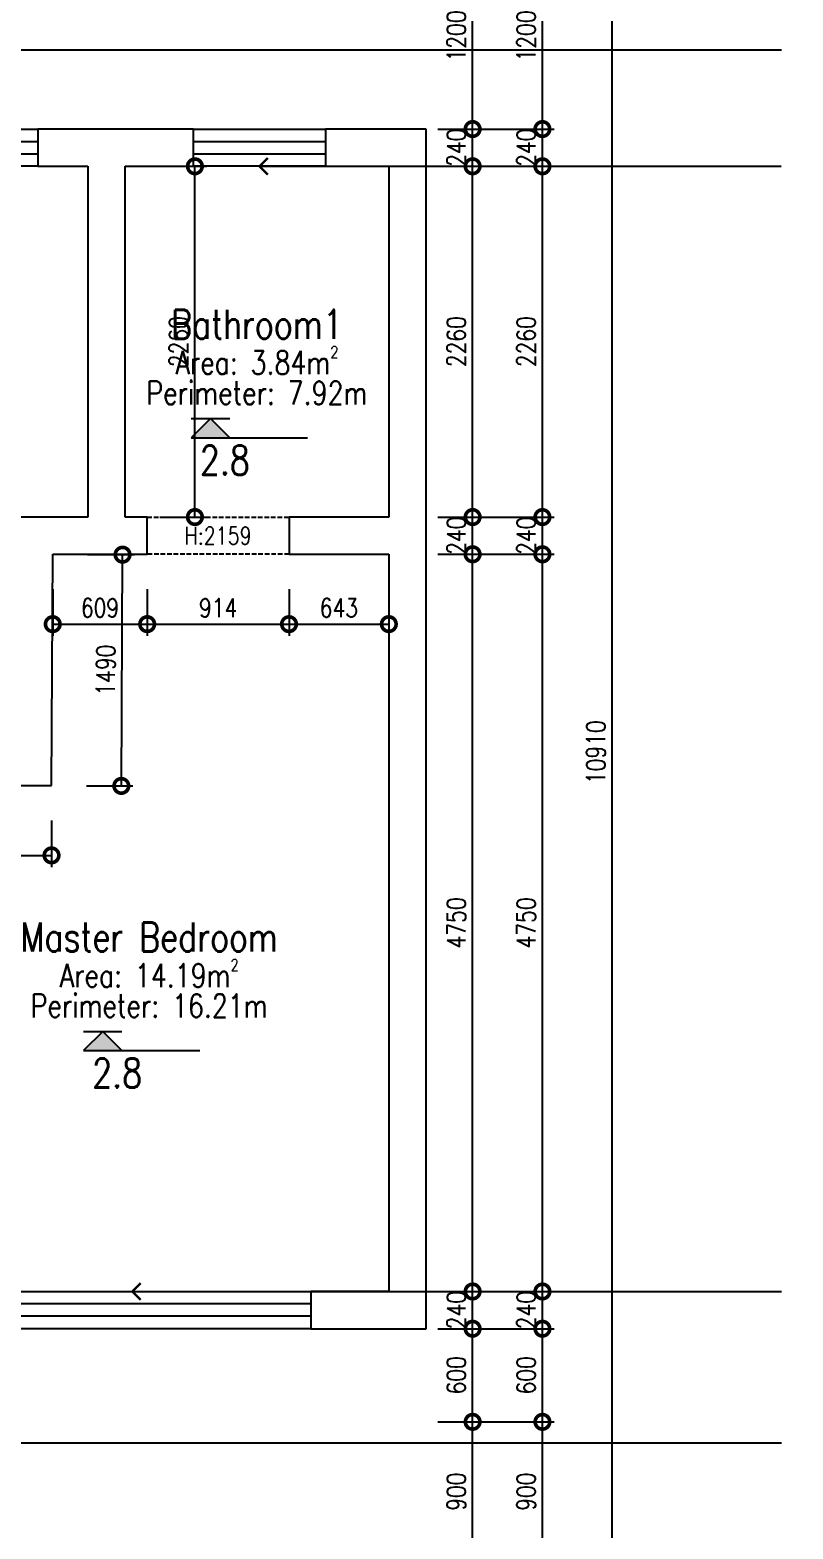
# Model space of a CAD drawing. Header units: millimetres. Extents: x 0 to 211505, y 0 to 22276.
# Drawn here: x 19382 to 24301, y 7707 to 17366 of the extents above; entities that cross this region are included whole.
import ezdxf
from ezdxf import colors
from ezdxf.entities.mleader import LeaderData, LeaderLine
from ezdxf.enums import TextEntityAlignment as Align
from ezdxf.math import Vec2, Vec3

# ---------------------------------------------------------------- set-up
doc = ezdxf.new("R2010")
doc.units = ezdxf.units.MM
doc.linetypes.add('DASHED_JURAN', pattern=[3.75, 2.5, -1.25])
doc.linetypes.add('HIDDEN_JURAN', pattern=[1.4, 1, -0.4])
for name, color, linetype in [('P-墙体', 160, 'Continuous'), ('P-墙洞', 14, 'HIDDEN_JURAN'), ('P-房间名', 2, 'Continuous'), ('P-房间属性', 2, 'Continuous'), ('P-标注', 44, 'Continuous'), ('P-标高', 1, 'Continuous'), ('P-玻璃窗', 136, 'Continuous'), ('V-文字', 50, 'Continuous')]:
    doc.layers.add(name, color=color, linetype=linetype)
doc.styles.add('标准', font='simplex.shx', dxfattribs={"width": 0.8, "bigfont": 'gbcbig.shx'})
doc.dimstyles.new('sjj_1-075', dxfattribs={"dimscale": 75, "dimtxt": 1.6, "dimasz": 2.5, "dimexe": 1, "dimexo": 1, "dimgap": 0.6, "dimtad": 1, "dimdec": 0, "dimzin": 12, "dimdsep": 46, "dimtxsty": '标准', "dimblk": 'DOTSMALL', "dimblk1": 'DOTSMALL', "dimblk2": 'DOTSMALL', "dimcen": 0.125, "dimclrd": 3, "dimclre": 3, "dimclrt": 14, "dimadec": 0, "dimazin": 0, "dimtfac": 1, "dimtdec": 0, "dimtix": 1, "dimtmove": 2, "dimatfit": 3, "dimldrblk": 'DOTSMALL', "dimfxl": 6, "dimfxlon": 1, "dimtvp": 1, "dimtolj": 1, "dimtzin": 0, "dimarcsym": 0})

# ---------------------------------------------------------------- blocks, each defined once
blk = doc.blocks.new('_DotSmall')
at = {"color": 0, "linetype": 'ByBlock', "const_width": 0.5}
blk.add_lwpolyline([(-0.0625, 0, 1), (0.0625, 0, 1)], format="xyb", close=True, dxfattribs=at)
blk = doc.blocks.new('*D1279')
at = {"layer": 'DEFPOINTS', "color": 0}
for p in [(22685.4, 18167.8), (23135.4, 18167.8), (22685.4, 7257.8)]:
    blk.add_point(p, dxfattribs=at)
at = {"layer": 'P-标注', "color": 3, "lineweight": -2}
for p, q in [((22760.4, 18167.8), (23210.4, 18167.8)), ((23135.4, 7257.8), (23135.4, 18167.8)), ((22760.4, 7257.8), (23210.4, 7257.8))]:
    blk.add_line(p, q, dxfattribs=at)
at = {"layer": 'P-标注', "color": 3, "lineweight": -2, "xscale": 187.5, "yscale": 187.5, "zscale": 187.5}
for p, rotation in [((23135.4, 18167.8), 89.99998127603168), ((23135.4, 7257.8), 269.9999812760316)]:
    blk.add_blockref('_DotSmall', p, dxfattribs=dict(at, rotation=rotation))
at = {"layer": 'P-标注', "color": 14, "insert": (23030.4, 12712.8), "char_height": 120, "attachment_point": 5, "rotation": 89.99998, "style": '标准'}
blk.add_mtext('\\A1;10910', dxfattribs=at)
blk = doc.blocks.new('*D1299')
at = {"layer": 'DEFPOINTS', "color": 0}
for p in [(22235.4, 8397.8), (22685.4, 8397.8), (22235.4, 7497.8)]:
    blk.add_point(p, dxfattribs=at)
at = {"layer": 'P-标注', "color": 3, "lineweight": -2}
for p, q in [((22310.4, 8397.8), (22760.4, 8397.8)), ((22685.4, 7497.8), (22685.4, 8397.8)), ((22310.4, 7497.8), (22760.4, 7497.8))]:
    blk.add_line(p, q, dxfattribs=at)
at = {"layer": 'P-标注', "color": 3, "lineweight": -2, "xscale": 187.5, "yscale": 187.5, "zscale": 187.5}
for p, rotation in [((22685.4, 8397.8), 89.99998127603176), ((22685.4, 7497.8), 269.9999812760317)]:
    blk.add_blockref('_DotSmall', p, dxfattribs=dict(at, rotation=rotation))
at = {"layer": 'P-标注', "color": 14, "insert": (22580.4, 7947.8), "char_height": 120, "attachment_point": 5, "rotation": 89.99998, "style": '标准'}
blk.add_mtext('\\A1;900', dxfattribs=at)
blk = doc.blocks.new('*D1300')
at = {"layer": 'DEFPOINTS', "color": 0}
for p in [(22235.4, 8997.8), (22685.4, 8997.8), (22235.4, 8397.8)]:
    blk.add_point(p, dxfattribs=at)
at = {"layer": 'P-标注', "color": 3, "lineweight": -2}
for p, q in [((22310.4, 8997.8), (22760.4, 8997.8)), ((22685.4, 8397.8), (22685.4, 8997.8)), ((22310.4, 8397.8), (22760.4, 8397.8))]:
    blk.add_line(p, q, dxfattribs=at)
at = {"layer": 'P-标注', "color": 3, "lineweight": -2, "xscale": 187.5, "yscale": 187.5, "zscale": 187.5}
for p, rotation in [((22685.4, 8997.8), 89.99998127603176), ((22685.4, 8397.8), 269.9999812760317)]:
    blk.add_blockref('_DotSmall', p, dxfattribs=dict(at, rotation=rotation))
at = {"layer": 'P-标注', "color": 14, "insert": (22580.4, 8697.8), "char_height": 120, "attachment_point": 5, "rotation": 89.99998, "style": '标准'}
blk.add_mtext('\\A1;600', dxfattribs=at)
blk = doc.blocks.new('*D1301')
at = {"layer": 'DEFPOINTS', "color": 0}
for p in [(22235.4, 9237.8), (22685.4, 9237.8), (22235.4, 8997.8)]:
    blk.add_point(p, dxfattribs=at)
at = {"layer": 'P-标注', "color": 3, "lineweight": -2}
for p, q in [((22310.4, 9237.8), (22760.4, 9237.8)), ((22685.4, 8997.8), (22685.4, 9237.8)), ((22310.4, 8997.8), (22760.4, 8997.8))]:
    blk.add_line(p, q, dxfattribs=at)
at = {"layer": 'P-标注', "color": 3, "lineweight": -2, "xscale": 187.5, "yscale": 187.5, "zscale": 187.5}
for p, rotation in [((22685.4, 9237.8), 269.999981276032), ((22685.4, 8997.8), 89.99998127603195)]:
    blk.add_blockref('_DotSmall', p, dxfattribs=dict(at, rotation=rotation))
at = {"layer": 'P-标注', "color": 14, "insert": (22580.4, 9117.8), "char_height": 120, "attachment_point": 5, "rotation": 89.99998, "style": '标准'}
blk.add_mtext('\\A1;240', dxfattribs=at)
blk = doc.blocks.new('*D1302')
at = {"layer": 'DEFPOINTS', "color": 0}
for p in [(22235.4, 13987.8), (22685.4, 13987.8), (22235.4, 9237.8)]:
    blk.add_point(p, dxfattribs=at)
at = {"layer": 'P-标注', "color": 3, "lineweight": -2}
for p, q in [((22310.4, 13987.8), (22760.4, 13987.8)), ((22685.4, 9237.8), (22685.4, 13987.8)), ((22310.4, 9237.8), (22760.4, 9237.8))]:
    blk.add_line(p, q, dxfattribs=at)
at = {"layer": 'P-标注', "color": 3, "lineweight": -2, "xscale": 187.5, "yscale": 187.5, "zscale": 187.5}
for p, rotation in [((22685.4, 13987.8), 89.99998127603163), ((22685.4, 9237.8), 269.9999812760316)]:
    blk.add_blockref('_DotSmall', p, dxfattribs=dict(at, rotation=rotation))
at = {"layer": 'P-标注', "color": 14, "insert": (22580.4, 11612.8), "char_height": 120, "attachment_point": 5, "rotation": 89.99998, "style": '标准'}
blk.add_mtext('\\A1;4750', dxfattribs=at)
blk = doc.blocks.new('*D1303')
at = {"layer": 'DEFPOINTS', "color": 0}
for p in [(22235.4, 14227.8), (22685.4, 14227.8), (22235.4, 13987.8)]:
    blk.add_point(p, dxfattribs=at)
at = {"layer": 'P-标注', "color": 3, "lineweight": -2}
for p, q in [((22310.4, 14227.8), (22760.4, 14227.8)), ((22685.4, 13987.8), (22685.4, 14227.8)), ((22310.4, 13987.8), (22760.4, 13987.8))]:
    blk.add_line(p, q, dxfattribs=at)
at = {"layer": 'P-标注', "color": 3, "lineweight": -2, "xscale": 187.5, "yscale": 187.5, "zscale": 187.5}
for p, rotation in [((22685.4, 14227.8), 269.999981276032), ((22685.4, 13987.8), 89.99998127603195)]:
    blk.add_blockref('_DotSmall', p, dxfattribs=dict(at, rotation=rotation))
at = {"layer": 'P-标注', "color": 14, "insert": (22580.4, 14107.8), "char_height": 120, "attachment_point": 5, "rotation": 89.99998, "style": '标准'}
blk.add_mtext('\\A1;240', dxfattribs=at)
blk = doc.blocks.new('*D1304')
at = {"layer": 'DEFPOINTS', "color": 0}
for p in [(22235.4, 16487.8), (22685.4, 16487.8), (22235.4, 14227.8)]:
    blk.add_point(p, dxfattribs=at)
at = {"layer": 'P-标注', "color": 3, "lineweight": -2}
for p, q in [((22310.4, 16487.8), (22760.4, 16487.8)), ((22685.4, 14227.8), (22685.4, 16487.8)), ((22310.4, 14227.8), (22760.4, 14227.8))]:
    blk.add_line(p, q, dxfattribs=at)
at = {"layer": 'P-标注', "color": 3, "lineweight": -2, "xscale": 187.5, "yscale": 187.5, "zscale": 187.5}
for p, rotation in [((22685.4, 16487.8), 89.99998127603163), ((22685.4, 14227.8), 269.9999812760316)]:
    blk.add_blockref('_DotSmall', p, dxfattribs=dict(at, rotation=rotation))
at = {"layer": 'P-标注', "color": 14, "insert": (22580.4, 15357.8), "char_height": 120, "attachment_point": 5, "rotation": 89.99998, "style": '标准'}
blk.add_mtext('\\A1;2260', dxfattribs=at)
blk = doc.blocks.new('*D1305')
at = {"layer": 'DEFPOINTS', "color": 0}
for p in [(22235.4, 16727.8), (22685.4, 16727.8), (22235.4, 16487.8)]:
    blk.add_point(p, dxfattribs=at)
at = {"layer": 'P-标注', "color": 3, "lineweight": -2}
for p, q in [((22310.4, 16727.8), (22760.4, 16727.8)), ((22685.4, 16487.8), (22685.4, 16727.8)), ((22310.4, 16487.8), (22760.4, 16487.8))]:
    blk.add_line(p, q, dxfattribs=at)
at = {"layer": 'P-标注', "color": 3, "lineweight": -2, "xscale": 187.5, "yscale": 187.5, "zscale": 187.5}
for p, rotation in [((22685.4, 16727.8), 269.999981276032), ((22685.4, 16487.8), 89.99998127603195)]:
    blk.add_blockref('_DotSmall', p, dxfattribs=dict(at, rotation=rotation))
at = {"layer": 'P-标注', "color": 14, "insert": (22580.4, 16607.8), "char_height": 120, "attachment_point": 5, "rotation": 89.99998, "style": '标准'}
blk.add_mtext('\\A1;240', dxfattribs=at)
blk = doc.blocks.new('*D1306')
at = {"layer": 'DEFPOINTS', "color": 0}
for p in [(22235.4, 17927.8), (22685.4, 17927.8), (22235.4, 16727.8)]:
    blk.add_point(p, dxfattribs=at)
at = {"layer": 'P-标注', "color": 3, "lineweight": -2}
for p, q in [((22310.4, 17927.8), (22760.4, 17927.8)), ((22685.4, 16727.8), (22685.4, 17927.8)), ((22310.4, 16727.8), (22760.4, 16727.8))]:
    blk.add_line(p, q, dxfattribs=at)
at = {"layer": 'P-标注', "color": 3, "lineweight": -2, "xscale": 187.5, "yscale": 187.5, "zscale": 187.5}
for p, rotation in [((22685.4, 17927.8), 89.99998127603159), ((22685.4, 16727.8), 269.9999812760316)]:
    blk.add_blockref('_DotSmall', p, dxfattribs=dict(at, rotation=rotation))
at = {"layer": 'P-标注', "color": 14, "insert": (22580.4, 17327.8), "char_height": 120, "attachment_point": 5, "rotation": 89.99998, "style": '标准'}
blk.add_mtext('\\A1;1200', dxfattribs=at)
blk = doc.blocks.new('*D1343')
at = {"layer": 'DEFPOINTS', "color": 0}
for p in [(21935.4, 8397.8), (22235.4, 8397.8), (21935.4, 7497.8)]:
    blk.add_point(p, dxfattribs=at)
at = {"layer": 'P-标注', "color": 3, "lineweight": -2}
for p, q in [((22010.4, 8397.8), (22310.4, 8397.8)), ((22235.4, 7497.8), (22235.4, 8397.8)), ((22010.4, 7497.8), (22310.4, 7497.8))]:
    blk.add_line(p, q, dxfattribs=at)
at = {"layer": 'P-标注', "color": 3, "lineweight": -2, "xscale": 187.5, "yscale": 187.5, "zscale": 187.5}
for p, rotation in [((22235.4, 8397.8), 89.99998127603176), ((22235.4, 7497.8), 269.9999812760317)]:
    blk.add_blockref('_DotSmall', p, dxfattribs=dict(at, rotation=rotation))
at = {"layer": 'P-标注', "color": 14, "insert": (22130.4, 7947.8), "char_height": 120, "attachment_point": 5, "rotation": 89.99998, "style": '标准'}
blk.add_mtext('\\A1;900', dxfattribs=at)
blk = doc.blocks.new('*D1344')
at = {"layer": 'DEFPOINTS', "color": 0}
for p in [(21935.4, 8997.8), (22235.4, 8997.8), (21935.4, 8397.8)]:
    blk.add_point(p, dxfattribs=at)
at = {"layer": 'P-标注', "color": 3, "lineweight": -2}
for p, q in [((22010.4, 8997.8), (22310.4, 8997.8)), ((22235.4, 8397.8), (22235.4, 8997.8)), ((22010.4, 8397.8), (22310.4, 8397.8))]:
    blk.add_line(p, q, dxfattribs=at)
at = {"layer": 'P-标注', "color": 3, "lineweight": -2, "xscale": 187.5, "yscale": 187.5, "zscale": 187.5}
for p, rotation in [((22235.4, 8997.8), 89.99998127603176), ((22235.4, 8397.8), 269.9999812760317)]:
    blk.add_blockref('_DotSmall', p, dxfattribs=dict(at, rotation=rotation))
at = {"layer": 'P-标注', "color": 14, "insert": (22130.4, 8697.8), "char_height": 120, "attachment_point": 5, "rotation": 89.99998, "style": '标准'}
blk.add_mtext('\\A1;600', dxfattribs=at)
blk = doc.blocks.new('*D1345')
at = {"layer": 'DEFPOINTS', "color": 0}
for p in [(21935.4, 9237.8), (22235.4, 9237.8), (21935.4, 8997.8)]:
    blk.add_point(p, dxfattribs=at)
at = {"layer": 'P-标注', "color": 3, "lineweight": -2}
for p, q in [((22010.4, 9237.8), (22310.4, 9237.8)), ((22235.4, 8997.8), (22235.4, 9237.8)), ((22010.4, 8997.8), (22310.4, 8997.8))]:
    blk.add_line(p, q, dxfattribs=at)
at = {"layer": 'P-标注', "color": 3, "lineweight": -2, "xscale": 187.5, "yscale": 187.5, "zscale": 187.5}
for p, rotation in [((22235.4, 9237.8), 269.999981276032), ((22235.4, 8997.8), 89.99998127603195)]:
    blk.add_blockref('_DotSmall', p, dxfattribs=dict(at, rotation=rotation))
at = {"layer": 'P-标注', "color": 14, "insert": (22130.4, 9117.8), "char_height": 120, "attachment_point": 5, "rotation": 89.99998, "style": '标准'}
blk.add_mtext('\\A1;240', dxfattribs=at)
blk = doc.blocks.new('*D1346')
at = {"layer": 'DEFPOINTS', "color": 0}
for p in [(21935.4, 13987.8), (22235.4, 13987.8), (21935.4, 9237.8)]:
    blk.add_point(p, dxfattribs=at)
at = {"layer": 'P-标注', "color": 3, "lineweight": -2}
for p, q in [((22010.4, 13987.8), (22310.4, 13987.8)), ((22235.4, 9237.8), (22235.4, 13987.8)), ((22010.4, 9237.8), (22310.4, 9237.8))]:
    blk.add_line(p, q, dxfattribs=at)
at = {"layer": 'P-标注', "color": 3, "lineweight": -2, "xscale": 187.5, "yscale": 187.5, "zscale": 187.5}
for p, rotation in [((22235.4, 13987.8), 89.99998127603163), ((22235.4, 9237.8), 269.9999812760316)]:
    blk.add_blockref('_DotSmall', p, dxfattribs=dict(at, rotation=rotation))
at = {"layer": 'P-标注', "color": 14, "insert": (22130.4, 11612.8), "char_height": 120, "attachment_point": 5, "rotation": 89.99998, "style": '标准'}
blk.add_mtext('\\A1;4750', dxfattribs=at)
blk = doc.blocks.new('*D1347')
at = {"layer": 'DEFPOINTS', "color": 0}
for p in [(21935.4, 14227.8), (22235.4, 14227.8), (21935.4, 13987.8)]:
    blk.add_point(p, dxfattribs=at)
at = {"layer": 'P-标注', "color": 3, "lineweight": -2}
for p, q in [((22010.4, 14227.8), (22310.4, 14227.8)), ((22235.4, 13987.8), (22235.4, 14227.8)), ((22010.4, 13987.8), (22310.4, 13987.8))]:
    blk.add_line(p, q, dxfattribs=at)
at = {"layer": 'P-标注', "color": 3, "lineweight": -2, "xscale": 187.5, "yscale": 187.5, "zscale": 187.5}
for p, rotation in [((22235.4, 14227.8), 269.999981276032), ((22235.4, 13987.8), 89.99998127603195)]:
    blk.add_blockref('_DotSmall', p, dxfattribs=dict(at, rotation=rotation))
at = {"layer": 'P-标注', "color": 14, "insert": (22130.4, 14107.8), "char_height": 120, "attachment_point": 5, "rotation": 89.99998, "style": '标准'}
blk.add_mtext('\\A1;240', dxfattribs=at)
blk = doc.blocks.new('*D1348')
at = {"layer": 'DEFPOINTS', "color": 0}
for p in [(21935.4, 16487.8), (22235.4, 16487.8), (21935.4, 14227.8)]:
    blk.add_point(p, dxfattribs=at)
at = {"layer": 'P-标注', "color": 3, "lineweight": -2}
for p, q in [((22010.4, 16487.8), (22310.4, 16487.8)), ((22235.4, 14227.8), (22235.4, 16487.8)), ((22010.4, 14227.8), (22310.4, 14227.8))]:
    blk.add_line(p, q, dxfattribs=at)
at = {"layer": 'P-标注', "color": 3, "lineweight": -2, "xscale": 187.5, "yscale": 187.5, "zscale": 187.5}
for p, rotation in [((22235.4, 16487.8), 89.99998127603163), ((22235.4, 14227.8), 269.9999812760316)]:
    blk.add_blockref('_DotSmall', p, dxfattribs=dict(at, rotation=rotation))
at = {"layer": 'P-标注', "color": 14, "insert": (22130.4, 15357.8), "char_height": 120, "attachment_point": 5, "rotation": 89.99998, "style": '标准'}
blk.add_mtext('\\A1;2260', dxfattribs=at)
blk = doc.blocks.new('*D1349')
at = {"layer": 'DEFPOINTS', "color": 0}
for p in [(21935.4, 16727.8), (22235.4, 16727.8), (21935.4, 16487.8)]:
    blk.add_point(p, dxfattribs=at)
at = {"layer": 'P-标注', "color": 3, "lineweight": -2}
for p, q in [((22010.4, 16727.8), (22310.4, 16727.8)), ((22235.4, 16487.8), (22235.4, 16727.8)), ((22010.4, 16487.8), (22310.4, 16487.8))]:
    blk.add_line(p, q, dxfattribs=at)
at = {"layer": 'P-标注', "color": 3, "lineweight": -2, "xscale": 187.5, "yscale": 187.5, "zscale": 187.5}
for p, rotation in [((22235.4, 16727.8), 269.999981276032), ((22235.4, 16487.8), 89.99998127603195)]:
    blk.add_blockref('_DotSmall', p, dxfattribs=dict(at, rotation=rotation))
at = {"layer": 'P-标注', "color": 14, "insert": (22130.4, 16607.8), "char_height": 120, "attachment_point": 5, "rotation": 89.99998, "style": '标准'}
blk.add_mtext('\\A1;240', dxfattribs=at)
blk = doc.blocks.new('*D1350')
at = {"layer": 'DEFPOINTS', "color": 0}
for p in [(21935.4, 17927.8), (22235.4, 17927.8), (21935.4, 16727.8)]:
    blk.add_point(p, dxfattribs=at)
at = {"layer": 'P-标注', "color": 3, "lineweight": -2}
for p, q in [((22010.4, 17927.8), (22310.4, 17927.8)), ((22235.4, 16727.8), (22235.4, 17927.8)), ((22010.4, 16727.8), (22310.4, 16727.8))]:
    blk.add_line(p, q, dxfattribs=at)
at = {"layer": 'P-标注', "color": 3, "lineweight": -2, "xscale": 187.5, "yscale": 187.5, "zscale": 187.5}
for p, rotation in [((22235.4, 17927.8), 89.99998127603159), ((22235.4, 16727.8), 269.9999812760316)]:
    blk.add_blockref('_DotSmall', p, dxfattribs=dict(at, rotation=rotation))
at = {"layer": 'P-标注', "color": 14, "insert": (22130.4, 17327.8), "char_height": 120, "attachment_point": 5, "rotation": 89.99998, "style": '标准'}
blk.add_mtext('\\A1;1200', dxfattribs=at)
blk = doc.blocks.new('*D1387')
at = {"layer": 'DEFPOINTS', "color": 0}
for p in [(20145.4, 16487.8), (20445.4, 16487.8), (20145.4, 14227.8)]:
    blk.add_point(p, dxfattribs=at)
at = {"layer": 'P-标注', "color": 3, "lineweight": -2}
for p, q in [((20220.4, 16487.8), (20520.4, 16487.8)), ((20445.4, 14227.8), (20445.4, 16487.8)), ((20220.4, 14227.8), (20520.4, 14227.8))]:
    blk.add_line(p, q, dxfattribs=at)
at = {"layer": 'P-标注', "color": 3, "lineweight": -2, "xscale": 187.5, "yscale": 187.5, "zscale": 187.5}
for p, rotation in [((20445.4, 16487.8), 89.99998127603163), ((20445.4, 14227.8), 269.9999812760316)]:
    blk.add_blockref('_DotSmall', p, dxfattribs=dict(at, rotation=rotation))
at = {"layer": 'P-标注', "color": 14, "insert": (20340.4, 15357.8), "char_height": 120, "attachment_point": 5, "rotation": 89.99998, "style": '标准'}
blk.add_mtext('\\A1;2260', dxfattribs=at)
blk = doc.blocks.new('*D1391')
at = {"layer": 'DEFPOINTS', "color": 0}
for p in [(18335.4, 12347.8), (19521.3, 12347.8), (19521.3, 12047.8)]:
    blk.add_point(p, dxfattribs=at)
at = {"layer": 'P-标注', "color": 3, "lineweight": -2}
for p, q in [((18335.4, 12272.8), (18335.4, 11972.8)), ((19521.3, 12272.8), (19521.3, 11972.8)), ((18335.4, 12047.8), (19521.3, 12047.8))]:
    blk.add_line(p, q, dxfattribs=at)
at = {"layer": 'P-标注', "color": 3, "lineweight": -2, "xscale": 187.5, "yscale": 187.5, "zscale": 187.5, "rotation": 180}
blk.add_blockref('_DotSmall', (18335.4, 12047.8), dxfattribs=at)
at = {"layer": 'P-标注', "color": 3, "lineweight": -2, "xscale": 187.5, "yscale": 187.5, "zscale": 187.5}
blk.add_blockref('_DotSmall', (19521.3, 12047.8), dxfattribs=at)
at = {"layer": 'P-标注', "color": 14, "insert": (18928.3, 12152.8), "char_height": 120, "attachment_point": 5, "style": '标准'}
blk.add_mtext('\\A1;1186', dxfattribs=at)
blk = doc.blocks.new('*D1392')
at = {"layer": 'DEFPOINTS', "color": 0}
for p in [(19679.2, 13987), (19979.2, 13985.4), (19671.3, 12497)]:
    blk.add_point(p, dxfattribs=at)
at = {"layer": 'P-标注', "color": 3, "lineweight": -2}
for p, q in [((19754.2, 13986.6), (20054.2, 13985)), ((19971.3, 12495.4), (19979.2, 13985.4)), ((19746.3, 12496.6), (20046.3, 12495))]:
    blk.add_line(p, q, dxfattribs=at)
at = {"layer": 'P-标注', "color": 3, "lineweight": -2, "xscale": 187.5, "yscale": 187.5, "zscale": 187.5}
for p, rotation in [((19979.2, 13985.4), 89.69568339103775), ((19971.3, 12495.4), 269.6956833910377)]:
    blk.add_blockref('_DotSmall', p, dxfattribs=dict(at, rotation=rotation))
at = {"layer": 'P-标注', "color": 14, "insert": (19870.3, 13241), "char_height": 120, "attachment_point": 5, "rotation": 89.69568, "style": '标准'}
blk.add_mtext('\\A1;1490', dxfattribs=at)
blk = doc.blocks.new('*D1393')
at = {"layer": 'DEFPOINTS', "color": 0}
for p in [(19529.2, 13837.8), (20137.9, 13837.8), (20137.9, 13537.8)]:
    blk.add_point(p, dxfattribs=at)
at = {"layer": 'P-标注', "color": 3, "lineweight": -2}
for p, q in [((19529.2, 13762.8), (19529.2, 13462.8)), ((20137.9, 13762.8), (20137.9, 13462.8)), ((19529.2, 13537.8), (20137.9, 13537.8))]:
    blk.add_line(p, q, dxfattribs=at)
at = {"layer": 'P-标注', "color": 3, "lineweight": -2, "xscale": 187.5, "yscale": 187.5, "zscale": 187.5, "rotation": 180}
blk.add_blockref('_DotSmall', (19529.2, 13537.8), dxfattribs=at)
at = {"layer": 'P-标注', "color": 3, "lineweight": -2, "xscale": 187.5, "yscale": 187.5, "zscale": 187.5}
blk.add_blockref('_DotSmall', (20137.9, 13537.8), dxfattribs=at)
at = {"layer": 'P-标注', "color": 14, "insert": (19833.6, 13642.8), "char_height": 120, "attachment_point": 5, "style": '标准'}
blk.add_mtext('\\A1;609', dxfattribs=at)
blk = doc.blocks.new('*D1394')
at = {"layer": 'DEFPOINTS', "color": 0}
for p in [(20137.9, 13837.8), (21052.1, 13837.8), (21052.1, 13537.8)]:
    blk.add_point(p, dxfattribs=at)
at = {"layer": 'P-标注', "color": 3, "lineweight": -2}
for p, q in [((20137.9, 13762.8), (20137.9, 13462.8)), ((21052.1, 13762.8), (21052.1, 13462.8)), ((20137.9, 13537.8), (21052.1, 13537.8))]:
    blk.add_line(p, q, dxfattribs=at)
at = {"layer": 'P-标注', "color": 3, "lineweight": -2, "xscale": 187.5, "yscale": 187.5, "zscale": 187.5, "rotation": 180}
blk.add_blockref('_DotSmall', (20137.9, 13537.8), dxfattribs=at)
at = {"layer": 'P-标注', "color": 3, "lineweight": -2, "xscale": 187.5, "yscale": 187.5, "zscale": 187.5}
blk.add_blockref('_DotSmall', (21052.1, 13537.8), dxfattribs=at)
at = {"layer": 'P-标注', "color": 14, "insert": (20595, 13642.8), "char_height": 120, "attachment_point": 5, "style": '标准'}
blk.add_mtext('\\A1;914', dxfattribs=at)
blk = doc.blocks.new('*D1395')
at = {"layer": 'DEFPOINTS', "color": 0}
for p in [(21052.1, 13837.8), (21695.4, 13837.8), (21695.4, 13537.8)]:
    blk.add_point(p, dxfattribs=at)
at = {"layer": 'P-标注', "color": 3, "lineweight": -2}
for p, q in [((21052.1, 13762.8), (21052.1, 13462.8)), ((21695.4, 13762.8), (21695.4, 13462.8)), ((21052.1, 13537.8), (21695.4, 13537.8))]:
    blk.add_line(p, q, dxfattribs=at)
at = {"layer": 'P-标注', "color": 3, "lineweight": -2, "xscale": 187.5, "yscale": 187.5, "zscale": 187.5, "rotation": 180}
blk.add_blockref('_DotSmall', (21052.1, 13537.8), dxfattribs=at)
at = {"layer": 'P-标注', "color": 3, "lineweight": -2, "xscale": 187.5, "yscale": 187.5, "zscale": 187.5}
blk.add_blockref('_DotSmall', (21695.4, 13537.8), dxfattribs=at)
at = {"layer": 'P-标注', "color": 14, "insert": (21373.7, 13642.8), "char_height": 120, "attachment_point": 5, "style": '标准'}
blk.add_mtext('\\A1;643', dxfattribs=at)
blk = doc.blocks.new('home_blk_116')
at = {"layer": 'P-玻璃窗'}
blk.add_lwpolyline([(167017.073991, 20285), (164717.533632, 20285), (164717.533632, 20525), (167017.073991, 20525)], close=True, dxfattribs=at)
for points in [[(167017.073991, 20445), (164717.533632, 20445)], [(167017.073991, 20365), (164717.533632, 20365)]]:
    blk.add_lwpolyline(points, dxfattribs=at)
blk = doc.blocks.new('home_blk_118')
at = {"layer": 'P-玻璃窗'}
blk.add_lwpolyline([(166261.692825, 28015), (167111.692825, 28015), (167111.692825, 27775), (166261.692825, 27775)], close=True, dxfattribs=at)
for points in [[(166261.692825, 27935), (167111.692825, 27935)], [(166261.692825, 27855), (167111.692825, 27855)]]:
    blk.add_lwpolyline(points, dxfattribs=at)
blk = doc.blocks.new('home_blk_119')
at = {"layer": 'P-玻璃窗'}
blk.add_lwpolyline([(163522.421525, 28015), (165257.600897, 28015), (165257.600897, 27775), (163522.421525, 27775)], close=True, dxfattribs=at)
for points in [[(163522.421525, 27935), (165257.600897, 27935)], [(163522.421525, 27855), (165257.600897, 27855)]]:
    blk.add_lwpolyline(points, dxfattribs=at)
blk = doc.blocks.new('sjj_顶面高度2')
h = blk.add_hatch(color=14)
h.dxf.hatch_style = 1
h.paths.add_polyline_path([(0, 0), (-1.66, -1.66), (1.66, -1.66)])
at = {"color": 1}
for p, q in [((0, 0), (-1.66, -1.66)), ((-1.66, 0), (1.66, 0)), ((0, 0), (1.66, -1.66)), ((-1.66, -1.66), (8.35, -1.66))]:
    blk.add_line(p, q, dxfattribs=at)
at = {"color": 50, "transparency": 33554687, "style": '标准', "width": 0.8}
blk.add_attdef('t_顶面高度', text='', height=2.5, dxfattribs=at).set_placement((-0.9, -2.33), align=Align.TOP_LEFT)
blk = doc.blocks.new('sjj_arrow')
blk.add_line((0, 0), (-1, 0))
at = {"const_width": 0.2}
blk.add_lwpolyline([(-0.71, -0.71), (0, 0), (-0.71, 0.71)], dxfattribs=at)

msp = doc.modelspace()

# ---------------------------------------------------------------- linework, layer by layer
at = {"layer": 'P-墙体'}
for p, q in [((20437, 16727.8), (19433, 16727.8)), ((19433, 16727.8), (19433, 16487.8)), ((20437, 16487.8), (20437, 16727.8)), ((21935.4, 16727.8), (21287, 16727.8)), ((21287, 16727.8), (21287, 16487.8)), ((21935.4, 8997.8), (21935.4, 16727.8)), ((19433, 16487.8), (19755.4, 16487.8)), ((19755.4, 16487.8), (19755.4, 14227.8)), ((19995.4, 14227.8), (19995.4, 16487.8)), ((19995.4, 16487.8), (20437, 16487.8)), ((21287, 16487.8), (21695.4, 16487.8)), ((21695.4, 16487.8), (21695.4, 14227.8)), ((19755.4, 14227.8), (18189.6, 14227.8)), ((20137.9, 14227.8), (19995.4, 14227.8)), ((20137.9, 13987.8), (20137.9, 14227.8)), ((21695.4, 14227.8), (21052.1, 14227.8)), ((21052.1, 14227.8), (21052.1, 13987.8)), ((19521.3, 12497.8), (19529.2, 13987.8)), ((19529.2, 13987.8), (20137.9, 13987.8)), ((21052.1, 13987.8), (21695.4, 13987.8)), ((21695.4, 13987.8), (21695.4, 9237.8)), ((19249.6, 12497.8), (19521.3, 12497.8)), ((21695.4, 9237.8), (21192.4, 9237.8)), ((21192.4, 9237.8), (21192.4, 8997.8)), ((21192.4, 8997.8), (21935.4, 8997.8))]:
    msp.add_line(p, q, dxfattribs=at)
at = {"layer": 'P-墙洞', "ltscale": 30}
msp.add_lwpolyline([(20137.9, 13987.8), (20137.9, 14227.8), (21052.1, 14227.8), (21052.1, 13987.8)], close=True, dxfattribs=at)

# ---------------------------------------------------------------- block references
at = {"layer": 'P-标高', "color": 0, "linetype": 'ByBlock', "xscale": 75, "yscale": 75}
for p in [(20545.4, 14862.8), (19851, 10914)]:
    msp.add_blockref('sjj_顶面高度2', p, dxfattribs=at).add_auto_attribs({'t_顶面高度': '2.8'})
at = {"layer": 'P-玻璃窗', "color": 0, "linetype": 'ByBlock'}
for name in ['home_blk_119', 'home_blk_118', 'home_blk_116']:
    msp.add_blockref(name, (-145824.6, -11287.2), dxfattribs=at)

# ---------------------------------------------------------------- texts
at = {"layer": 'P-房间名', "char_height": 187.5, "attachment_point": 5, "style": '标准'}
for s, insert in [('Bathroom1', (20845.4, 15470.3)), ('Master Bedroom', (20151, 11521.5))]:
    msp.add_mtext(s, dxfattribs=dict(at, insert=insert))
at = {"layer": 'P-房间属性', "char_height": 150, "attachment_point": 5, "style": '标准'}
for s, insert in [('Area: 3.84m\\A2;{\\H0.5x;\\S2^ ;}', (20845.4, 15237.8)), ('Perimeter: 7.92m', (20845.4, 15027.8)), ('Area: 14.19m\\A2;{\\H0.5x;\\S2^ ;}', (20151, 11289)), ('Perimeter: 16.21m', (20151, 11079))]:
    msp.add_mtext(s, dxfattribs=dict(at, insert=insert))
at = {"layer": 'V-文字', "insert": (20595, 14107.8), "char_height": 112.5, "attachment_point": 5, "rotation": 359.99998, "style": '标准'}
msp.add_mtext('H:2159', dxfattribs=at)

# ---------------------------------------------------------------- dimensions: what is measured, and where the dimension line sits
at = {"layer": 'P-标注'}
for base, p1, p2, angle, picture, middle in [((23135.4, 18167.8), (22685.4, 7257.8), (22685.4, 18167.8), 89.99998, '*D1279', (23030.4, 12712.8)), ((22235.4, 17927.8), (21935.4, 16727.8), (21935.4, 17927.8), 89.99998, '*D1350', (22130.4, 17327.8)), ((22685.4, 17927.8), (22235.4, 16727.8), (22235.4, 17927.8), 89.99998, '*D1306', (22580.4, 17327.8)), ((22235.4, 16727.8), (21935.4, 16487.8), (21935.4, 16727.8), 89.99998, '*D1349', (22130.4, 16607.8)), ((22685.4, 16727.8), (22235.4, 16487.8), (22235.4, 16727.8), 89.99998, '*D1305', (22580.4, 16607.8)), ((20445.4, 16487.8), (20145.4, 14227.8), (20145.4, 16487.8), 89.99998, '*D1387', (20340.4, 15357.8)), ((22235.4, 16487.8), (21935.4, 14227.8), (21935.4, 16487.8), 89.99998, '*D1348', (22130.4, 15357.8)), ((22685.4, 16487.8), (22235.4, 14227.8), (22235.4, 16487.8), 89.99998, '*D1304', (22580.4, 15357.8)), ((22235.4, 14227.8), (21935.4, 13987.8), (21935.4, 14227.8), 89.99998, '*D1347', (22130.4, 14107.8)), ((22685.4, 14227.8), (22235.4, 13987.8), (22235.4, 14227.8), 89.99998, '*D1303', (22580.4, 14107.8)), ((19979.2, 13985.4), (19671.3, 12497), (19679.2, 13987), 89.69568, '*D1392', (19870.3, 13241)), ((22235.4, 13987.8), (21935.4, 9237.8), (21935.4, 13987.8), 89.99998, '*D1346', (22130.4, 11612.8)), ((22685.4, 13987.8), (22235.4, 9237.8), (22235.4, 13987.8), 89.99998, '*D1302', (22580.4, 11612.8)), ((22235.4, 9237.8), (21935.4, 8997.8), (21935.4, 9237.8), 89.99998, '*D1345', (22130.4, 9117.8)), ((22685.4, 9237.8), (22235.4, 8997.8), (22235.4, 9237.8), 89.99998, '*D1301', (22580.4, 9117.8)), ((22235.4, 8997.8), (21935.4, 8397.8), (21935.4, 8997.8), 89.99998, '*D1344', (22130.4, 8697.8)), ((22685.4, 8997.8), (22235.4, 8397.8), (22235.4, 8997.8), 89.99998, '*D1300', (22580.4, 8697.8)), ((22235.4, 8397.8), (21935.4, 7497.8), (21935.4, 8397.8), 89.99998, '*D1343', (22130.4, 7947.8)), ((22685.4, 8397.8), (22235.4, 7497.8), (22235.4, 8397.8), 89.99998, '*D1299', (22580.4, 7947.8))]:
    dim = msp.add_linear_dim(base=base, p1=p1, p2=p2, angle=angle, dimstyle='sjj_1-075', dxfattribs=at)
    dim.commit()
    dim.dimension.update_dxf_attribs({"geometry": picture, "text_midpoint": middle})
for base, p1, p2, picture, middle in [((20137.9, 13537.8), (19529.2, 13837.8), (20137.9, 13837.8), '*D1393', (19833.6, 13642.8)), ((21052.1, 13537.8), (20137.9, 13837.8), (21052.1, 13837.8), '*D1394', (20595, 13642.8)), ((21695.4, 13537.8), (21052.1, 13837.8), (21695.4, 13837.8), '*D1395', (21373.7, 13642.8)), ((19521.3, 12047.8), (18335.4, 12347.8), (19521.3, 12347.8), '*D1391', (18928.3, 12152.8))]:
    dim = msp.add_linear_dim(base=base, p1=p1, p2=p2, dimstyle='sjj_1-075', dxfattribs=at)
    dim.commit()
    dim.dimension.update_dxf_attribs({"geometry": picture, "text_midpoint": middle})

# ---------------------------------------------------------------- leaders
at = {"layer": 'V-文字'}
ml = msp.add_multileader_mtext('Standard', dxfattribs=at)
ml.set_content('', color=256, style='标准')
ml.set_leader_properties(color=8, linetype='DASHED_JURAN', lineweight=-1)
ml.set_arrow_properties(name='sjj_arrow')
ml.build(insert=Vec2(0, 0))
ml.multileader.update_dxf_attribs({"dogleg_length": 0, "arrow_head_size": 75})
ctx = ml.context
ctx.base_point, ctx.char_height, ctx.arrow_head_size, ctx.landing_gap_size = Vec3(24225.6, 17237.9), 150, 75, 75
ctx.attachment_type = 1
notes = []
notes.append((ctx, [(0, (1, 1, 0), (24225.6, 17237.9), (1, 0), 0, [(0, [(18565.5, 16487.9), (19315.5, 17237.9)], 0, [])])]))
ctx.mtext.insert = Vec3(24300.6, 17312.9)
ml = msp.add_multileader_mtext('Standard', dxfattribs=at)
ml.set_content('', color=256, style='标准')
ml.set_leader_properties(color=8, linetype='DASHED_JURAN', lineweight=-1)
ml.set_arrow_properties(name='sjj_arrow')
ml.build(insert=Vec2(0, 0))
ml.multileader.update_dxf_attribs({"dogleg_length": 0, "arrow_head_size": 75})
ctx = ml.context
ctx.base_point, ctx.char_height, ctx.arrow_head_size, ctx.landing_gap_size = Vec3(24225.6, 16487.9), 150, 75, 75
ctx.attachment_type = 1
notes.append((ctx, [(0, (1, 1, 0), (24225.6, 16487.9), (1, 0), 0, [(0, [(20862.2, 16487.9)], 0, [])])]))
ctx.mtext.insert = Vec3(24300.6, 16562.9)
ml = msp.add_multileader_mtext('Standard', dxfattribs=at)
ml.set_content('', color=256, style='标准')
ml.set_leader_properties(color=8, linetype='DASHED_JURAN', lineweight=-1)
ml.set_arrow_properties(name='sjj_arrow')
ml.build(insert=Vec2(0, 0))
ml.multileader.update_dxf_attribs({"dogleg_length": 0, "arrow_head_size": 75})
ctx = ml.context
ctx.base_point, ctx.char_height, ctx.arrow_head_size, ctx.landing_gap_size = Vec3(24225.6, 9237.7), 150, 75, 75
ctx.attachment_type = 1
notes.append((ctx, [(0, (1, 1, 0), (24225.6, 9237.7), (1, 0), 0, [(0, [(20042.8, 9237.7)], 0, [])])]))
ctx.mtext.insert = Vec3(24300.6, 9312.7)
ml = msp.add_multileader_mtext('Standard', dxfattribs=at)
ml.set_content('', color=256, style='标准')
ml.set_leader_properties(color=8, linetype='DASHED_JURAN', lineweight=-1)
ml.set_arrow_properties(name='sjj_arrow')
ml.build(insert=Vec2(0, 0))
ml.multileader.update_dxf_attribs({"dogleg_length": 0, "arrow_head_size": 75})
ctx = ml.context
ctx.base_point, ctx.char_height, ctx.arrow_head_size, ctx.landing_gap_size = Vec3(24225.6, 8262.7), 150, 75, 75
ctx.attachment_type = 1
notes.append((ctx, [(0, (1, 1, 0), (24225.6, 8262.7), (1, 0), 0, [(0, [(16615.6, 8637.7), (16990.6, 8262.7)], 0, [])])]))
ctx.mtext.insert = Vec3(24300.6, 8337.7)
for ctx, leaders in notes:
    for number, flags, end, landing, length, lines in leaders:
        leader = LeaderData()
        leader.index, (leader.has_last_leader_line, leader.has_dogleg_vector, leader.attachment_direction) = number, flags
        leader.last_leader_point, leader.dogleg_vector, leader.dogleg_length = Vec3(end), Vec3(landing), length
        for number, points, colour, breaks in lines:
            line = LeaderLine()
            line.index, line.vertices, line.color, line.breaks = number, Vec3.list(points), colors.encode_raw_color(colour), breaks
            leader.lines.append(line)
        ctx.leaders.append(leader)

doc.saveas('drawing.dxf')
